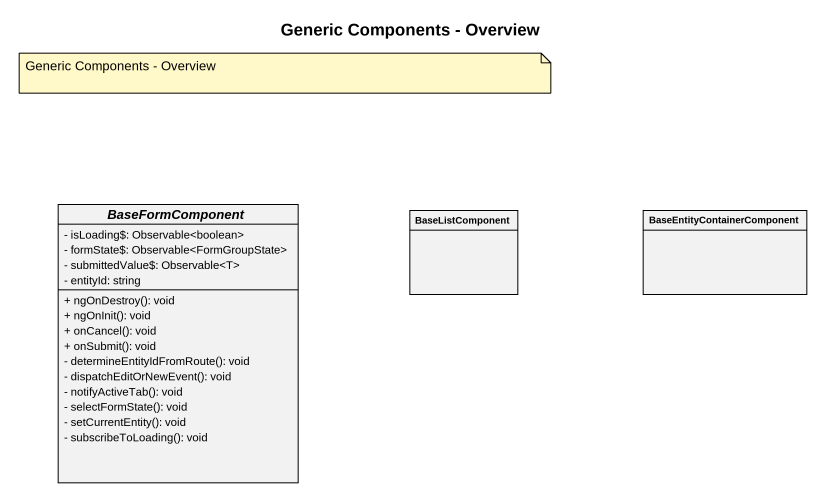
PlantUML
@startuml
title Generic Components - Overview
hide circle
hide empty members
skinparam classAttributeIconSize 0
abstract class BaseFormComponent {
  - isLoading$: Observable<boolean>
  - formState$: Observable<FormGroupState>
  - submittedValue$: Observable<T>
  - entityId: string
  + ngOnDestroy(): void
  + ngOnInit(): void
  + onCancel(): void
  + onSubmit(): void
  - determineEntityIdFromRoute(): void
  - dispatchEditOrNewEvent(): void
  - notifyActiveTab(): void
  - selectFormState(): void
  - setCurrentEntity(): void
  - subscribeToLoading(): void
}
class BaseListComponent
class BaseEntityContainerComponent
note as N1
  Generic Components - Overview
end note
@enduml
